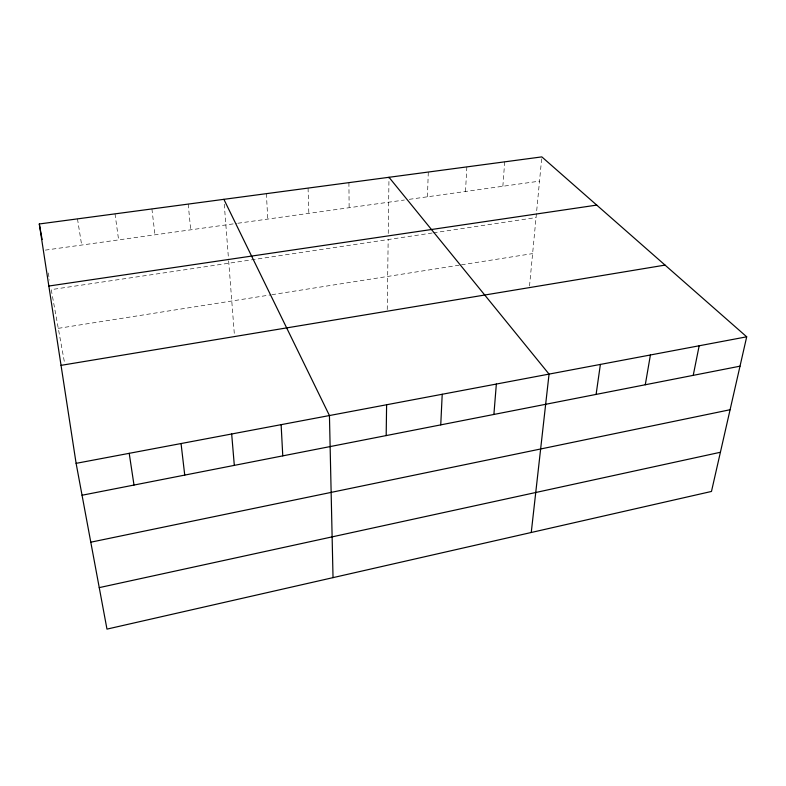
<?xml version="1.0" encoding="UTF-8"?>
<svg xmlns="http://www.w3.org/2000/svg" width="786" height="786" viewBox="0 0 786 786"><rect width="100%" height="100%" fill="white"/><g stroke="black" fill="none" stroke-linecap="round" stroke-linejoin="round"><path stroke-width="0.59" stroke-dasharray="3.93 2.95" d="M387.243 309.586L388.166 239.553M388.245 233.53L388.991 177.282M427.446 196.795L428.291 172.036M465.499 191.489L466.855 166.887M502.853 186.272L504.7 161.837M529.518 286.025L541.829 156.886M58.282 328.342L270.669 294.878M271.848 294.691L459.083 265.196M461.441 264.823L532.603 253.613M432.182 233.01L51.237 289.621L64.599 363.103M433.381 232.833L536.042 217.575M45.303 250.125L236.635 223.421M237.834 223.253L404.417 200.008M409.26 199.33L539.52 181.153M48.201 272.939L49.508 280.091M77.48 218.872L81.665 245.045M115.011 213.861L118.617 239.897M151.914 208.938L154.96 234.817M188.198 204.095L190.703 229.836M224.256 204.203L228.559 259.635M228.657 260.834L234.405 334.944M266.385 193.651L267.761 219.078M308.063 188.09L308.839 213.35M348.915 182.637L349.131 207.72"/><path stroke-width="1.18" d="M386.181 435.582L386.604 404.761M440.75 424.882L442.213 394.267M493.893 414.458L496.349 384.049M531.248 532.495L549.05 374.107L388.991 177.282M596.102 394.405L600.386 364.419M645.286 384.757L650.415 354.977M693.232 375.354L699.167 345.781M746.7 336.811L711.477 491.447L106.975 629.114L76.114 463.347L39.3 223.971L541.829 156.886L746.7 336.811L76.114 463.347M99.252 587.623L720.408 452.264M90.793 542.193L730.096 409.732M82.058 495.239L740.009 366.178M61.043 365.352L665.044 265.098M48.84 286.035L596.731 205.097M223.882 199.33L329.442 415.539L333.028 577.641M39.3 223.971L42.13 239.524M129.209 453.325L134.003 485.05M181.055 443.54L184.739 475.098M231.674 433.99L234.316 465.371M281.123 424.656L282.773 455.87"/></g></svg>
